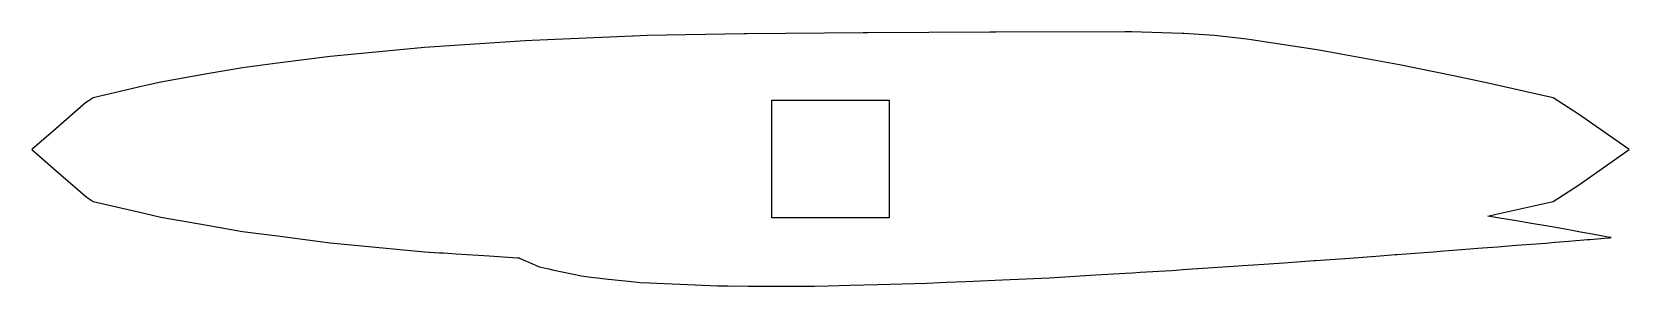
# Model space of a CAD drawing. Extents: x -2.72 to 2.72, y -0.43 to 0.43.
import ezdxf

# ---------------------------------------------------------------- set-up
doc = ezdxf.new("R2010")
doc.units = 0

msp = doc.modelspace()

# ---------------------------------------------------------------- linework, layer by layer
for p, q in [((-1.3319, 0.3834), (-1.3834, 0.38)), ((-1.0402, 0.4027), (-1.3319, 0.3834)), ((-1.0159, 0.4038), (-1.0402, 0.4027)), ((-0.6743, 0.4189), (-1.0159, 0.4038)), ((-0.6722, 0.419), (-0.6743, 0.4189)), ((-0.6246, 0.4203), (-0.6722, 0.419)), ((-0.2945, 0.4262), (-0.6246, 0.4203)), ((-0.2851, 0.4264), (-0.2945, 0.4262)), ((0.1109, 0.4304), (-0.2851, 0.4264)), ((0.1276, 0.4305), (0.1109, 0.4304)), ((0.5432, 0.4324), (0.1276, 0.4305)), ((0.5644, 0.4325), (0.5432, 0.4324)), ((1.0023, 0.433), (0.5644, 0.4325)), ((1.0257, 0.433), (1.0023, 0.433)), ((1.1982, 0.4279), (1.0257, 0.433)), ((1.2036, 0.4277), (1.1982, 0.4279)), ((1.3083, 0.4203), (1.2036, 0.4277)), ((1.4182, 0.4083), (1.3083, 0.4203)), ((1.4327, 0.4061), (1.4182, 0.4083)), ((1.6647, 0.371), (1.4327, 0.4061)), ((-1.7043, 0.3497), (-1.8844, 0.3263)), ((-1.621, 0.3576), (-1.7043, 0.3497)), ((-1.3834, 0.38), (-1.621, 0.3576)), ((1.739, 0.3575), (1.6647, 0.371)), ((1.9384, 0.3211), (1.739, 0.3575)), ((-2.1231, 0.2898), (-2.2809, 0.2621)), ((-2.0033, 0.3108), (-2.1231, 0.2898)), ((-1.8844, 0.3263), (-2.0033, 0.3108)), ((2.1222, 0.2832), (1.9384, 0.3211)), ((2.2343, 0.2601), (2.1222, 0.2832)), ((-2.3384, 0.2488), (-2.5114, 0.2087)), ((-2.2809, 0.2621), (-2.3384, 0.2488)), ((2.4619, 0.2087), (2.2343, 0.2601)), ((-2.5375, 0.1913), (-2.6389, 0.1031)), ((-2.5253, 0.1994), (-2.5375, 0.1913)), ((-2.5114, 0.2087), (-2.5253, 0.1994)), ((-0.2, -0.2), (-0.2, 0.2)), ((-0.2, 0.2), (0.2, 0.2)), ((0.2, 0.2), (0.2, -0.2)), ((2.5478, 0.1529), (2.4619, 0.2087)), ((2.7205, 0.0321), (2.5478, 0.1529)), ((-2.6389, 0.1031), (-2.7205, 0.0321)), ((-2.7205, 0.0321), (-2.6389, -0.0389)), ((2.5478, -0.0888), (2.7205, 0.0321)), ((-2.6389, -0.0389), (-2.5375, -0.1272)), ((2.4619, -0.1446), (2.5478, -0.0888)), ((-2.5375, -0.1272), (-2.5253, -0.1353)), ((-2.5253, -0.1353), (-2.5114, -0.1446)), ((-2.5114, -0.1446), (-2.3384, -0.1847)), ((2.2679, -0.1884), (2.4619, -0.1446)), ((-2.3384, -0.1847), (-2.2809, -0.198)), ((-2.2809, -0.198), (-2.1231, -0.2257)), ((0.2, -0.2), (-0.2, -0.2)), ((2.2393, -0.1949), (2.2679, -0.1884)), ((2.2736, -0.2006), (2.2393, -0.1949)), ((2.2791, -0.2015), (2.2736, -0.2006)), ((2.3372, -0.2104), (2.2791, -0.2015)), ((2.3886, -0.2196), (2.3372, -0.2104)), ((-2.1231, -0.2257), (-2.0033, -0.2467)), ((-2.0033, -0.2467), (-1.8844, -0.2622)), ((-1.8844, -0.2622), (-1.7043, -0.2856)), ((2.4372, -0.2282), (2.3886, -0.2196)), ((2.4575, -0.2315), (2.4372, -0.2282)), ((2.4836, -0.2358), (2.4575, -0.2315)), ((2.5212, -0.2427), (2.4836, -0.2358)), ((2.5546, -0.2489), (2.5212, -0.2427)), ((2.5757, -0.2525), (2.5546, -0.2489)), ((2.5876, -0.2545), (2.5757, -0.2525)), ((2.5874, -0.2739), (2.6369, -0.27)), ((2.5955, -0.256), (2.5876, -0.2545)), ((2.6369, -0.2639), (2.5955, -0.256)), ((2.6545, -0.267), (2.6369, -0.2639)), ((2.6369, -0.27), (2.6546, -0.2684)), ((2.6599, -0.2679), (2.6545, -0.267)), ((2.6546, -0.2684), (2.6599, -0.2679)), ((-1.7043, -0.2856), (-1.621, -0.2935)), ((-1.621, -0.2935), (-1.3834, -0.3159)), ((-1.3834, -0.3159), (-1.3319, -0.3193)), ((-1.3319, -0.3193), (-1.3296, -0.3195)), ((-1.3296, -0.3195), (-1.3179, -0.3203)), ((-1.3179, -0.3203), (-1.3033, -0.3212)), ((-1.3033, -0.3212), (-1.2755, -0.3231)), ((-1.2755, -0.3231), (-1.1631, -0.3305)), ((1.873, -0.3296), (1.9237, -0.3258)), ((1.9237, -0.3258), (1.93, -0.3253)), ((1.93, -0.3253), (2.0527, -0.3162)), ((2.0527, -0.3162), (2.0899, -0.3133)), ((2.0899, -0.3133), (2.1362, -0.3096)), ((2.1362, -0.3096), (2.2058, -0.3043)), ((2.2058, -0.3043), (2.2214, -0.3032)), ((2.2214, -0.3032), (2.273, -0.2992)), ((2.273, -0.2992), (2.3095, -0.2962)), ((2.3095, -0.2962), (2.3366, -0.294)), ((2.3366, -0.294), (2.4367, -0.2863)), ((2.4367, -0.2863), (2.4676, -0.2836)), ((2.4676, -0.2836), (2.4832, -0.2823)), ((2.4832, -0.2823), (2.515, -0.2798)), ((2.515, -0.2798), (2.5392, -0.2779)), ((2.5392, -0.2779), (2.5543, -0.2767)), ((2.5543, -0.2767), (2.5784, -0.2747)), ((2.5784, -0.2747), (2.5874, -0.2739)), ((-1.1631, -0.3305), (-1.0664, -0.3369)), ((-1.0664, -0.3369), (-1.0606, -0.3373)), ((-1.0606, -0.3373), (-1.0574, -0.3387)), ((-1.0574, -0.3387), (-1.0572, -0.3388)), ((-1.0572, -0.3388), (-1.0392, -0.3467)), ((-1.0392, -0.3467), (-1.0337, -0.3491)), ((-1.0337, -0.3491), (-1.0276, -0.3518)), ((-1.0276, -0.3518), (-0.9922, -0.3674)), ((-0.9922, -0.3674), (-0.96, -0.3745)), ((-0.96, -0.3745), (-0.9466, -0.3775)), ((-0.9466, -0.3775), (-0.8485, -0.3986)), ((1.0546, -0.386), (1.1612, -0.3796)), ((1.1612, -0.3796), (1.1774, -0.3785)), ((1.1774, -0.3785), (1.1996, -0.377)), ((1.1996, -0.377), (1.3893, -0.3642)), ((1.3893, -0.3642), (1.4035, -0.3633)), ((1.4035, -0.3633), (1.4231, -0.362)), ((1.4231, -0.362), (1.4423, -0.3606)), ((1.4423, -0.3606), (1.5449, -0.3535)), ((1.5449, -0.3535), (1.6483, -0.3461)), ((1.6483, -0.3461), (1.6523, -0.3458)), ((1.6523, -0.3458), (1.7521, -0.3386)), ((1.7521, -0.3386), (1.7689, -0.3374)), ((1.7689, -0.3374), (1.7983, -0.3352)), ((1.7983, -0.3352), (1.873, -0.3296)), ((-0.8485, -0.3986), (-0.8168, -0.4023)), ((-0.8168, -0.4023), (-0.7852, -0.4059)), ((-0.7852, -0.4059), (-0.7779, -0.4067)), ((-0.7779, -0.4067), (-0.6675, -0.4186)), ((-0.6675, -0.4186), (-0.6488, -0.4207)), ((-0.6488, -0.4207), (-0.6162, -0.4223)), ((-0.6162, -0.4223), (-0.5652, -0.4248)), ((-0.5652, -0.4248), (-0.4609, -0.4292)), ((-0.4609, -0.4292), (-0.3852, -0.4324)), ((-0.3852, -0.4324), (-0.3482, -0.4326)), ((-0.3482, -0.4326), (-0.2808, -0.433)), ((-0.2808, -0.433), (-0.2388, -0.433)), ((-0.2388, -0.433), (-0.0797, -0.4329)), ((-0.0797, -0.4329), (-0.0562, -0.4328)), ((-0.0562, -0.4328), (-0.0081, -0.4317)), ((-0.0081, -0.4317), (0.0658, -0.4299)), ((0.0658, -0.4299), (0.1618, -0.4273)), ((0.1618, -0.4273), (0.3282, -0.4228)), ((0.3282, -0.4228), (0.372, -0.4209)), ((0.372, -0.4209), (0.3954, -0.4199)), ((0.3954, -0.4199), (0.4605, -0.417)), ((0.4605, -0.417), (0.5856, -0.4115)), ((0.5856, -0.4115), (0.7449, -0.4044)), ((0.7449, -0.4044), (0.9043, -0.3949)), ((0.9043, -0.3949), (1.0053, -0.3889)), ((1.0053, -0.3889), (1.0291, -0.3875)), ((1.0291, -0.3875), (1.0546, -0.386))]:
    msp.add_line(p, q)

doc.saveas('drawing.dxf')
